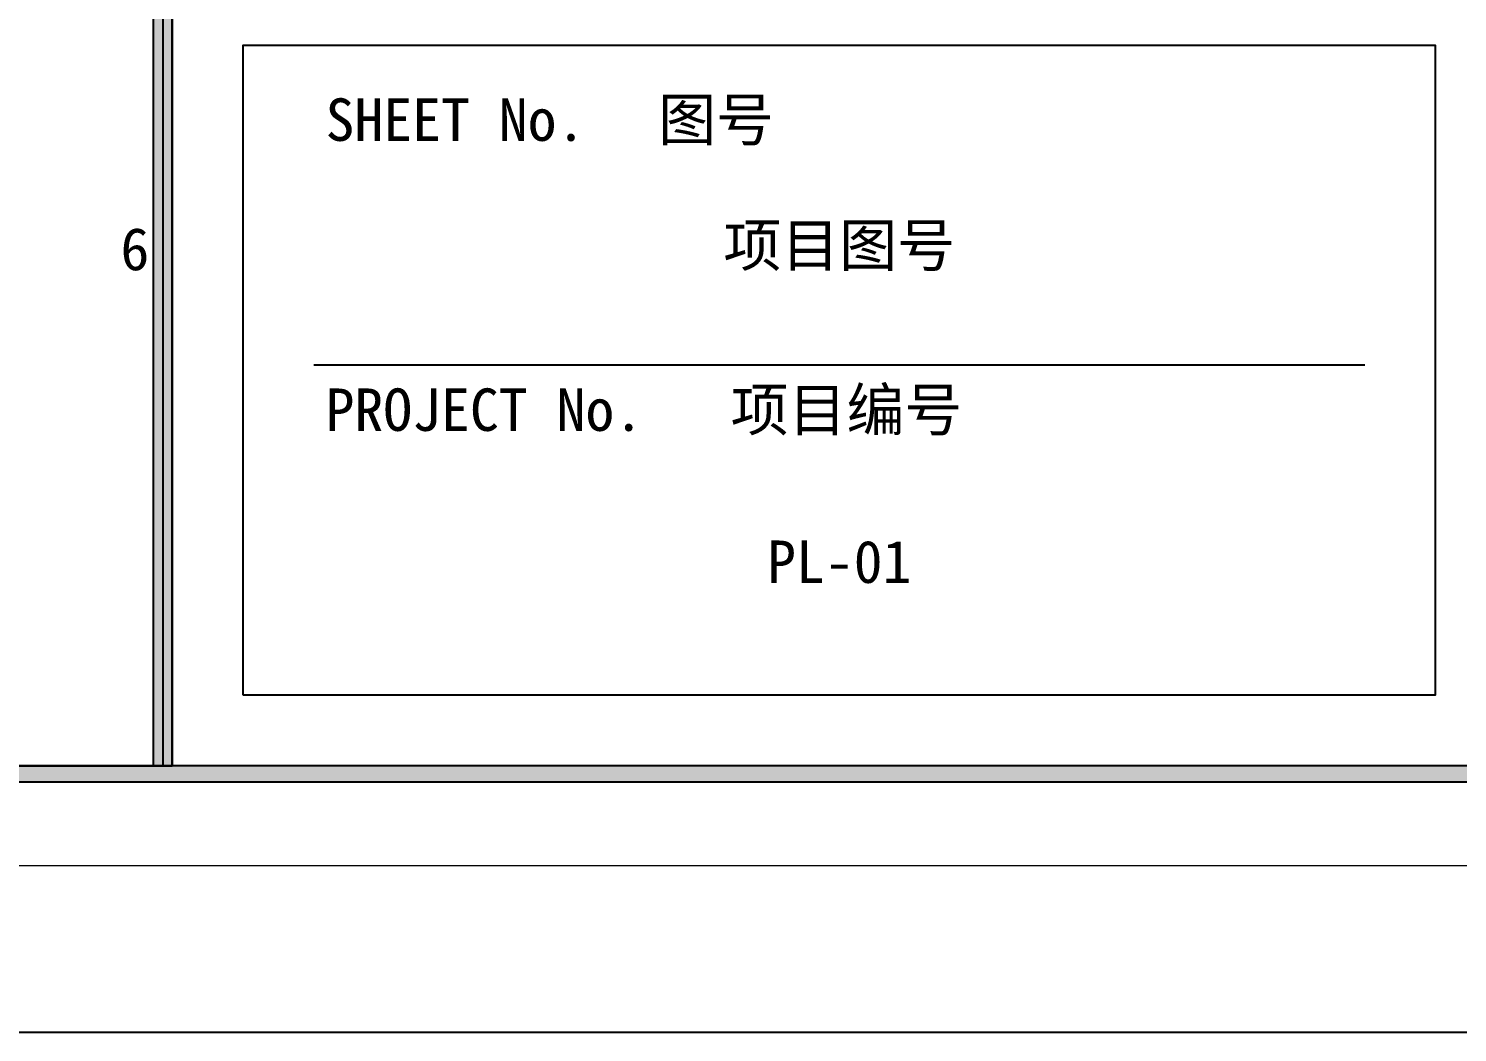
# Model space of a CAD drawing. Header units: millimetres. Extents: x -23568 to 99064, y -162914 to -58422.
# Drawn here: x 2745 to 4887, y -112350 to -110844 of the extents above; entities that cross this region are included whole.
import ezdxf
from ezdxf.enums import TextEntityAlignment as Align

# ---------------------------------------------------------------- set-up
doc = ezdxf.new("R2010")
doc.units = ezdxf.units.MM
doc.header["$LTSCALE"] = 0.01
doc.layers.add('W-图框', color=251, linetype='Continuous')
doc.styles.add('A2图框$0$WMF-黑体0', font='simhei.ttf')

# ---------------------------------------------------------------- blocks, each defined once
blk = doc.blocks.new('ET634563464')
at = {"layer": 'W-图框', "linetype": 'ByBlock'}
h = blk.add_hatch(color=153, dxfattribs=at)
h.paths.add_polyline_path([(85815.6, 34916.5), (107555.1, 34916.5), (107555.1, 19318.8), (85815.6, 19318.8)])
h.paths.add_polyline_path([(85843.2, 34888.8), (107527.5, 34888.8), (107527.5, 19346.4), (85843.2, 19346.4)], flags=16)
blk.add_hatch(color=153, dxfattribs=at).paths.add_polyline_path([(105283.5, 34888.8), (105314.8, 34888.8), (105314.8, 19346.4), (105283.5, 19346.4)])
at = {"layer": 'W-图框', "color": 153, "linetype": 'ByBlock'}
blk.add_line((105549.5, 20011.3), (107292.8, 20011.3), dxfattribs=at)
at = {"layer": 'W-图框', "color": 151, "linetype": 'ByBlock'}
blk.add_lwpolyline([(84736.9, 35331.4), (107970, 35331.4), (107970, 18903.9), (84736.9, 18903.9)], close=True, dxfattribs=at)
at = {"layer": 'W-图框', "color": 2, "lineweight": 0}
blk.add_lwpolyline([(85013.5, 35054.8), (107693.4, 35054.8), (107693.4, 19180.5), (85013.5, 19180.5)], close=True, dxfattribs=at)
at = {"layer": 'W-图框', "color": 153, "linetype": 'ByBlock'}
for points in [[(85815.6, 34916.5), (107555.1, 34916.5), (107555.1, 19318.8), (85815.6, 19318.8)], [(85843.2, 34888.8), (85843.2, 19346.4), (105314.8, 19346.4), (105314.8, 34888.8)], [(85843.2, 34888.8), (107527.5, 34888.8), (107527.5, 19346.4), (85843.2, 19346.4)], [(105283.5, 34888.8), (105314.8, 34888.8), (105314.8, 19346.4), (105283.5, 19346.4)], [(107527.5, 19346.4), (105314.8, 19346.4), (105314.8, 34888.8), (107527.5, 34888.8)], [(105432.1, 19463.8), (107410.1, 19463.8), (107410.1, 20541.3), (105432.1, 20541.3)]]:
    blk.add_lwpolyline(points, close=True, dxfattribs=at)
at = {"layer": 'W-图框', "color": 2, "lineweight": 0, "style": 'A2图框$0$WMF-黑体0'}
blk.add_text('6', height=70.4, dxfattribs=at).set_placement((105252.9, 20203), align=Align.MIDDLE)

msp = doc.modelspace()

# ---------------------------------------------------------------- linework, layer by layer
at = {"color": 153, "lineweight": -3}
msp.add_lwpolyline([(-14639.9, -97901.1), (2945.9, -97901.1), (2945.9, -111949.6), (-14639.9, -111949.6)], close=True, dxfattribs=at)

# ---------------------------------------------------------------- block references
at = {"xscale": 0.9038816989722264, "yscale": 0.9038816989722264, "zscale": 0.9038816989722264}
msp.add_blockref('ET634563464', (-92232.1, -129436.5), dxfattribs=at)

# ---------------------------------------------------------------- texts
at = {"layer": 'W-图框', "color": 159, "lineweight": 0, "style": 'A2图框$0$WMF-黑体0'}
for s, height, p in [('SHEET No.', 63.64, (3189.9, -111012.7)), ('           图号', 63.636, (3212.5, -111012.7)), ('PROJECT No.', 63.636, (3189.9, -111447.6)), ('              项目编号', 63.636, (3191.3, -111447.6))]:
    msp.add_text(s, height=height, dxfattribs=at).set_placement(p)
at = {"layer": 'W-图框', "color": 2, "lineweight": 0, "style": 'A2图框$0$WMF-黑体0'}
for tag, text, p in [('项目图号', '项目图号', (3960.1, -111169.8)), ('PL-01', '项目编号', (3960.1, -111644.3))]:
    msp.add_attdef(tag, text=text, height=63.64, dxfattribs=at).set_placement(p, align=Align.MIDDLE)

doc.saveas('drawing.dxf')
